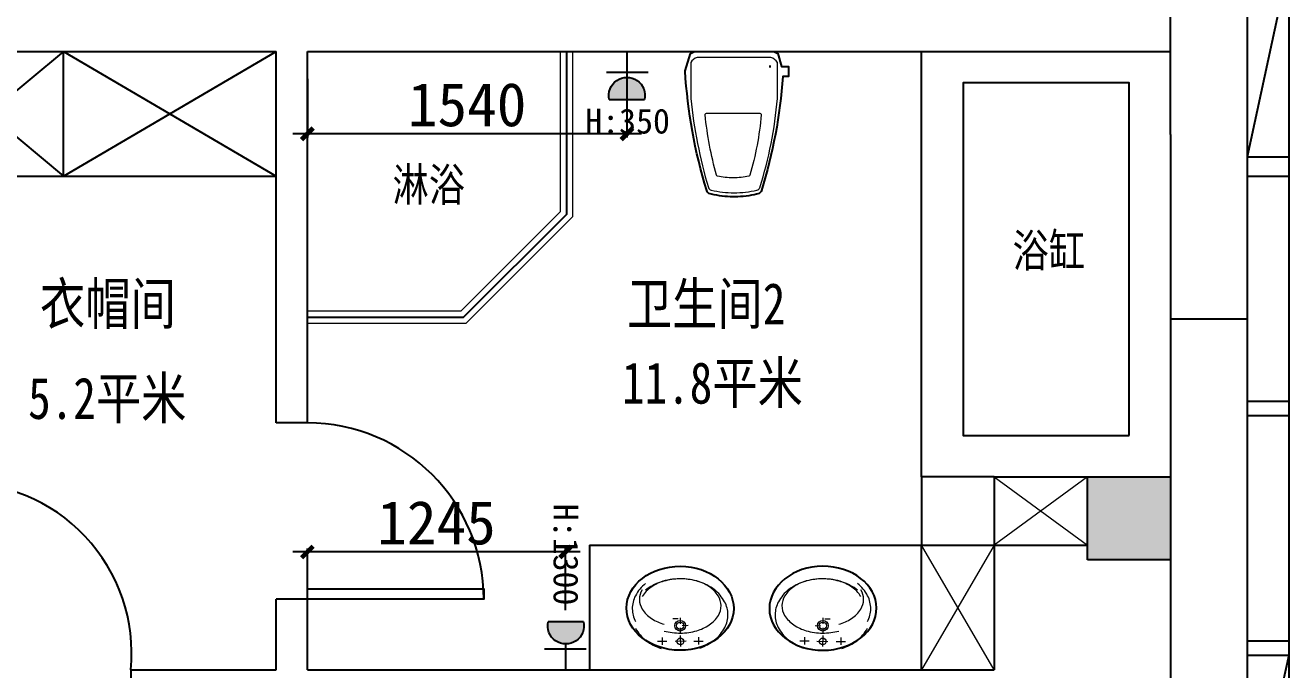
# Model space of a CAD drawing. Header units: millimetres. Extents: x 561810 to 956823, y -438984 to -391712.
# Drawn here: x 896595 to 902684, y -409733 to -406626 of the extents above; entities that cross this region are included whole.
import ezdxf

# ---------------------------------------------------------------- set-up
doc = ezdxf.new("R2010")
doc.units = ezdxf.units.MM
doc.header["$LTSCALE"] = 10
doc.header["$MEASUREMENT"] = 0
doc.linetypes.add('DASHED2', pattern=[9.525, 6.35, -3.175])
doc.linetypes.add('HIDDEN2', pattern=[4.7625, 3.175, -1.5875])
doc.layers.get('0').update_dxf_attribs({"linetype": 'CONTINUOUS'})
doc.layers.get('DEFPOINTS').update_dxf_attribs({"color": 1, "linetype": 'CONTINUOUS'})
for name, color, linetype in [('6-P插座', 4, 'CONTINUOUS'), ('6-P插座图例', 4, 'CONTINUOUS'), ('PUB_HATCH', 144, 'CONTINUOUS'), ('WALL', 7, 'CONTINUOUS'), ('WINDOW', 4, 'CONTINUOUS'), ('吊顶字', 250, 'CONTINUOUS'), ('填充', 8, 'CONTINUOUS'), ('墙', 7, 'CONTINUOUS')]:
    doc.layers.add(name, color=color, linetype=linetype)
doc.layers.add('家居内线', color=251, linetype='CONTINUOUS', lineweight=13)
doc.layers.add('细线', color=250, linetype='CONTINUOUS', lineweight=5)
doc.styles.add('12', font='', dxfattribs={"width": 0.8})
doc.styles.add('宋体', font='')
doc.styles.add('施洛华标注样式', font='')
doc.styles.get('12').set_extended_font_data('SimSun')
doc.styles.get('宋体').set_extended_font_data('SimSun')
doc.styles.get('施洛华标注样式').set_extended_font_data('SimSun')
doc.dimstyles.new('外标尺寸', dxfattribs={"dimscale": 70, "dimtxt": 3, "dimasz": 0.8, "dimexe": 0.25, "dimexo": 1, "dimgap": 0.5, "dimtad": 1, "dimdec": 0, "dimtxsty": '施洛华标注样式', "dimblk": 'ARCHTICK', "dimcen": 1.5, "dimdle": 1, "dimclrd": 250, "dimclre": 250, "dimclrt": 62, "dimadec": 0, "dimazin": 0, "dimtfac": 1, "dimtdec": 0, "dimtix": 1, "dimtmove": 1, "dimatfit": 3, "dimldrblk": 'ARCHTICK', "dimfxl": 0, "dimarcsym": 0})

# ---------------------------------------------------------------- blocks, each defined once
blk = doc.blocks.new('4')
at = {"layer": '6-P插座图例'}
h = blk.add_hatch(color=4, dxfattribs=at)
edge = h.paths.add_edge_path()
edge.add_ellipse((223569, -308613.5), major_axis=(0, 79.4), ratio=1, start_angle=-12.7447, end_angle=192.7446)
edge.add_line((223586.5, -308691), (223586.5, -308536.1))
at = {"layer": '6-P插座图例', "color": 4}
for p, q in [((223466.2, -308524.5), (223466.2, -308706.9)), ((223586.5, -308536.1), (223586.5, -308691)), ((223376.4, -308613.5), (223489.5, -308613.5))]:
    blk.add_line(p, q, dxfattribs=at)
blk.add_ellipse((223569, -308613.5), major_axis=(0, 79.4), ratio=1, start_param=-0.222437, end_param=3.364029, dxfattribs=at)
blk = doc.blocks.new('_ARCHTICK')
at = {"color": 0, "linetype": 'ByBlock', "const_width": 0.4}
blk.add_lwpolyline([(-0.5, -0.5), (0.5, 0.5)], dxfattribs=at)
blk = doc.blocks.new('*D48')
at = {"color": 250, "lineweight": -2}
for p, q in [((897954.8, -406885), (897954.8, -407167)), ((899494.8, -406885), (899494.8, -407167)), ((899564.8, -407149.5), (897884.8, -407149.5))]:
    blk.add_line(p, q, dxfattribs=at)
at = {"layer": 'DEFPOINTS', "color": 0}
for p in [(897954.8, -406815), (899494.8, -406815), (897954.8, -407149.5)]:
    blk.add_point(p, dxfattribs=at)
at = {"color": 250, "lineweight": -2, "xscale": 56, "yscale": 56, "zscale": 56, "rotation": 180}
blk.add_blockref('_ARCHTICK', (897954.8, -407149.5), dxfattribs=at)
at = {"color": 250, "lineweight": -2, "xscale": 56, "yscale": 56, "zscale": 56}
blk.add_blockref('_ARCHTICK', (899494.8, -407149.5), dxfattribs=at)
at = {"color": 62, "insert": (898724.8, -407009.5), "char_height": 210, "attachment_point": 5, "style": '施洛华标注样式'}
blk.add_mtext('1540', dxfattribs=at)
blk = doc.blocks.new('*D49')
at = {"color": 250, "lineweight": -2}
for p, q in [((899269.5, -409165.1), (897884.8, -409165.1)), ((897954.8, -409445.1), (897954.8, -409147.6)), ((899199.5, -409445.1), (899199.5, -409147.6))]:
    blk.add_line(p, q, dxfattribs=at)
at = {"layer": 'DEFPOINTS', "color": 0}
for p in [(897954.8, -409165.1), (897954.8, -409670.5), (899199.5, -409670.5)]:
    blk.add_point(p, dxfattribs=at)
at = {"color": 250, "lineweight": -2, "xscale": 56, "yscale": 56, "zscale": 56, "rotation": 180}
blk.add_blockref('_ARCHTICK', (897954.8, -409165.1), dxfattribs=at)
at = {"color": 250, "lineweight": -2, "xscale": 56, "yscale": 56, "zscale": 56}
blk.add_blockref('_ARCHTICK', (899199.5, -409165.1), dxfattribs=at)
at = {"color": 62, "insert": (898577.2, -409025.1), "char_height": 210, "attachment_point": 5, "style": '施洛华标注样式'}
blk.add_mtext('1245', dxfattribs=at)

msp = doc.modelspace()

# ---------------------------------------------------------------- hatches: boundary and pattern name
at = {"layer": 'PUB_HATCH'}
h = msp.add_hatch(color=256, dxfattribs=at)
h.paths.add_polyline_path([(877864.3, -414402.8), (877864.3, -414002.8), (878264.3, -414002.8), (878264.3, -414402.8)])
h.paths.add_polyline_path([(866004.3, -414402.8), (866004.3, -414002.8), (866404.3, -414002.8), (866404.3, -414402.8)])
h.paths.add_polyline_path([(866004.3, -409202.8), (866004.3, -408802.8), (866404.3, -408802.8), (866404.3, -409202.8)])
h.paths.add_polyline_path([(866004.3, -402742.8), (866004.3, -402342.8), (866404.3, -402342.8), (866404.3, -402742.8)])
h.paths.add_polyline_path([(901714.3, -402742.8), (901714.3, -402342.8), (902114.3, -402342.8), (902114.3, -402742.8)])
h.paths.add_polyline_path([(901714.3, -409202.8), (901714.3, -408802.8), (902114.3, -408802.8), (902114.3, -409202.8)])
h.paths.add_polyline_path([(901714.3, -414402.8), (901714.3, -414002.8), (902114.3, -414002.8), (902114.3, -414402.8)])
h.paths.add_polyline_path([(889854.3, -414402.8), (889854.3, -414002.8), (890254.3, -414002.8), (890254.3, -414402.8)])

# ---------------------------------------------------------------- linework, layer by layer
at = {"color": 1}
for p, q in [((902684.3, -406329.8), (902484.3, -407259.8)), ((902484.3, -407259.8), (902684.3, -407259.8)), ((902484.3, -407352.8), (902684.3, -407352.8)), ((902484.3, -408437.8), (902684.3, -408437.8)), ((902484.3, -408507.8), (902684.3, -408507.8)), ((902484.3, -409592.8), (902684.3, -409592.8)), ((902484.3, -409662.8), (902684.3, -409662.8)), ((902684.3, -409662.8), (902484.3, -410592.8))]:
    msp.add_line(p, q, dxfattribs=at)
at = {"layer": 'WALL'}
for p, q in [((902114.3, -407152.8), (902114.3, -402742.8)), ((896054.3, -406752.8), (897804.8, -406752.8)), ((897804.8, -408542.8), (897804.8, -406752.8)), ((897954.8, -406752.8), (902114.3, -406752.8)), ((897954.8, -408542.8), (897954.8, -406752.8)), ((902114.3, -407152.8), (902114.3, -408802.8)), ((902484.3, -408043.1), (902114.3, -408043.1)), ((897954.8, -408542.8), (897804.8, -408542.8)), ((901264.6, -408802.8), (900914.6, -408802.8)), ((900914.6, -408802.8), (900914.6, -409132.8)), ((901264.6, -408802.8), (901264.6, -409132.8)), ((900914.6, -409132.8), (901264.6, -409132.8)), ((901264.6, -409132.8), (901264.6, -409732.8)), ((901264.6, -409132.8), (901714.3, -409132.8)), ((902114.3, -409202.8), (902114.3, -414632.8)), ((897954.8, -409392.8), (897804.8, -409392.8)), ((897804.8, -409732.8), (897804.8, -409392.8)), ((897954.8, -409732.8), (897954.8, -409392.8)), ((897104.3, -409732.8), (897104.3, -409932.8)), ((897104.3, -409732.8), (897804.8, -409732.8)), ((897954.8, -409732.8), (901264.6, -409732.8))]:
    msp.add_line(p, q, dxfattribs=at)
msp.add_lwpolyline([(901714.3, -409202.8), (901714.3, -408802.8), (902114.3, -408802.8), (902114.3, -409202.8), (901714.3, -409202.8)], dxfattribs=at)
at = {"layer": 'WINDOW'}
for p, q in [((902484.3, -392842.8), (902484.3, -414802.8)), ((902684.3, -392842.8), (902684.3, -415002.8))]:
    msp.add_line(p, q, dxfattribs=at)
at = {"layer": 'WINDOW', "color": 250}
msp.add_lwpolyline([(897954.8, -408032.8), (898708, -408032.8), (899204.8, -407535.9), (899204.8, -406752.8)], dxfattribs=at)
msp.add_lwpolyline([(897954.8, -409392.8), (897954.8, -409342.8), (898804.8, -409342.8), (898804.8, -409392.8)], close=True, dxfattribs=at)
for centre, radius, start, end in [((897954.8, -409392.8), 850, 0, 90), ((896287, -409653.6), 821.1, 354.46549, 92.28174)]:
    msp.add_arc(centre, radius, start, end, dxfattribs=at)
at = {"layer": '填充', "color": 250, "ltscale": 0.01}
for p, q in [((900914.6, -408802.8), (900914.6, -406752.8)), ((896054.3, -407352.8), (897804.8, -407352.8)), ((901264.6, -408802.8), (901714.3, -408802.8)), ((899314.6, -409132.8), (900914.6, -409132.8)), ((899314.6, -409132.8), (899314.6, -409732.8)), ((900914.6, -409732.8), (900914.6, -409132.8)), ((900914.6, -409732.8), (900914.6, -409132.8))]:
    msp.add_line(p, q, dxfattribs=at)
msp.add_lwpolyline([(899801.2, -406762.8), (899819.8, -406752.8), (900011.3, -406752.8), (900202.8, -406752.8), (900221.4, -406762.8), (900240.5, -406824.3), (900274.3, -406824.3), (900274.3, -406873.8), (900246.5, -406873.8, -0.057211), (900142.8, -407422.9, -0.172572), (900132.8, -407437.2, -0.053902), (900029.9, -407452.9), (900011.3, -407452.9), (899992.7, -407452.9, -0.053902), (899889.8, -407437.2, -0.172572), (899879.8, -407422.9, -0.059878), (899775.5, -406845.7)], format="xyb", close=True, dxfattribs=at)
msp.add_lwpolyline([(901914.6, -408603), (901914.6, -406903), (901114.6, -406903), (901114.6, -408603), (901914.6, -408603)], dxfattribs=at)
msp.add_ellipse((899751.2, -409436.4), major_axis=(258.2, -1.4), ratio=0.784654, start_param=3.141593, end_param=9.424778, dxfattribs=at)
at = {"layer": '填充', "color": 250, "ltscale": 0.01, "extrusion": (0, 0, -1)}
msp.add_ellipse((900439.5, -409436.4), major_axis=(-258.2, -1.4), ratio=0.784654, start_param=3.141593, end_param=9.424778, dxfattribs=at)
at = {"layer": '墙', "color": 250}
for p, q in [((896779.6, -406752.8), (896054.3, -407352.8)), ((896054.3, -406752.8), (896779.6, -407352.8)), ((896779.6, -407352.8), (896779.6, -406752.8)), ((896779.6, -407352.8), (897804.8, -406752.8)), ((896779.6, -406752.8), (897804.8, -407352.8)), ((900183.5, -406819.8), (900183.5, -406829.5))]:
    msp.add_line(p, q, dxfattribs=at)
at = {"layer": '家居内线', "color": 250}
for p, q in [((899741.9, -409487.9), (899715.8, -409488.1)), ((899751.4, -409483.3), (899751.6, -409510.8)), ((899751.8, -409530.4), (899752, -409555.6)), ((899789.3, -409520.3), (899761.4, -409520.5)), ((900401.5, -409520.3), (900429.3, -409520.5)), ((900439, -409530.4), (900438.7, -409555.6)), ((900439.4, -409483.3), (900439.1, -409510.8)), ((900448.8, -409487.9), (900474.9, -409488.1)), ((899687.3, -409596.5), (899643, -409596.8)), ((899664.7, -409578), (899665, -409613)), ((899780.6, -409595.6), (899727, -409596.1)), ((899752.1, -409567.9), (899752.6, -409620.4)), ((899817.4, -409595.3), (899861.7, -409594.9)), ((899839.7, -409576.4), (899840, -409611.4)), ((900373.4, -409595.3), (900329, -409594.9)), ((900351.1, -409576.4), (900350.8, -409611.4)), ((900410.1, -409595.6), (900463.8, -409596.1)), ((900438.6, -409567.9), (900438.2, -409620.4)), ((900503.4, -409596.5), (900547.7, -409596.8)), ((900526, -409578), (900525.7, -409613))]:
    msp.add_line(p, q, dxfattribs=at)
for centre, radius in [((899751.7, -409520.6), 25.6), ((899751.7, -409520.6), 17.7), ((900439.1, -409520.6), 25.6), ((900439.1, -409520.6), 17.7), ((899752.4, -409595.9), 15.9), ((900438.4, -409595.9), 15.9)]:
    msp.add_circle(centre, radius, dxfattribs=at)
for centre, radius, start, end in [((899752.3, -409594.7), 300.3, 90.50761, 108.51168), ((899753.5, -409589.7), 295, 90.50761, 105.89475), ((899752.3, -409594.7), 300.3, 72.50353, 90.50761), ((899753.5, -409589.7), 295, 75.12047, 90.50761), ((900438.4, -409594.7), 300.3, 89.49239, 107.49647), ((900437.3, -409589.7), 295, 89.49239, 104.87953), ((900437.3, -409589.7), 295, 74.10525, 89.49239), ((900438.4, -409594.7), 300.3, 71.48832, 89.49239), ((899700.8, -409461.7), 185.9, 128.62588, 152.67717), ((899644, -409393.5), 88.7, 148.56663, 180.50761), ((899696, -409458.1), 149.7, 124.10776, 148.56663), ((899731.8, -409533.3), 235.6, 108.51168, 128.62588), ((899730.5, -409508.9), 211.1, 105.89475, 124.10776), ((899775, -409508.5), 211.1, 56.90745, 75.12047), ((899771.8, -409533), 235.6, 52.38933, 72.50353), ((899808.6, -409457.1), 149.7, 32.44858, 56.90745), ((899802.1, -409493.6), 185.9, 28.33804, 52.38933), ((900388.6, -409493.6), 185.9, 127.61067, 151.66196), ((900382.2, -409457.1), 149.7, 123.09255, 147.55142), ((900419, -409533), 235.6, 107.49647, 127.61067), ((900415.7, -409508.5), 211.1, 104.87953, 123.09255), ((900460.3, -409508.9), 211.1, 55.89224, 74.10525), ((900458.9, -409533.3), 235.6, 51.37412, 71.48832), ((900494.7, -409458.1), 149.7, 31.43337, 55.89224), ((900489.9, -409461.7), 185.9, 27.32283, 51.37412), ((900546.7, -409393.5), 88.7, 359.49239, 31.43337), ((899653.4, -409437.3), 132.6, 152.67717, 180.50761), ((899644, -409393.5), 88.7, 180.50761, 212.44858), ((899860, -409424.4), 88.7, 0.50761, 32.44858), ((899849, -409468.3), 132.6, 0.50761, 28.33804), ((900341.7, -409468.3), 132.6, 151.66196, 179.49239), ((900330.7, -409424.4), 88.7, 147.55142, 179.49239), ((900546.7, -409393.5), 88.7, 327.55142, 359.49239), ((900537.3, -409437.3), 132.6, 359.49239, 27.32283), ((899653.4, -409437.3), 132.6, 180.50761, 208.33804), ((899695.5, -409360.8), 149.7, 212.44858, 236.90745), ((899808, -409392.6), 149.7, 304.10776, 328.56663), ((899860, -409424.4), 88.7, 328.56663, 0.50761), ((899849, -409468.3), 132.6, 332.67717, 0.50761), ((900341.7, -409468.3), 132.6, 179.49239, 207.32283), ((900330.7, -409424.4), 88.7, 179.49239, 211.43337), ((900382.7, -409392.6), 149.7, 211.43337, 235.89224), ((900495.3, -409360.8), 149.7, 303.09255, 327.55142), ((900537.3, -409437.3), 132.6, 331.66196, 359.49239), ((899700.4, -409444.7), 185.9, 208.33804, 232.38933), ((899729, -409309.3), 211.1, 236.90745, 255.12047), ((899773.5, -409341.7), 211.1, 285.89475, 304.10776), ((899801.7, -409443.8), 185.9, 308.62588, 332.67717), ((900389.1, -409443.8), 185.9, 207.32283, 231.37412), ((900417.2, -409341.7), 211.1, 235.89224, 254.10525), ((900461.7, -409309.3), 211.1, 284.87953, 303.09255), ((900490.4, -409444.7), 185.9, 307.61067, 331.66196), ((899730.7, -409405.4), 235.6, 232.38933, 252.50353), ((899750.6, -409261), 295, 255.12047, 270.50761), ((899750.6, -409261), 295, 270.50761, 285.89475), ((899770.7, -409405), 235.6, 288.51168, 308.62588), ((900420.1, -409405), 235.6, 231.37412, 251.48832), ((900440.2, -409261), 295, 254.10525, 269.49239), ((900440.2, -409261), 295, 269.49239, 284.87953), ((900460.1, -409405.4), 235.6, 287.49647, 307.61067)]:
    msp.add_arc(centre, radius, start, end, dxfattribs=at)
at = {"layer": '细线', "color": 250}
for p, q in [((901264.6, -408802.8), (901714.3, -409132.8)), ((901714.3, -408802.8), (901264.6, -409132.8)), ((901264.6, -409732.8), (900914.6, -409132.8)), ((901264.6, -409132.8), (900914.6, -409732.8))]:
    msp.add_line(p, q, dxfattribs=at)
for points in [[(897954.8, -408002.8), (898695.5, -408002.8), (899174.8, -407523.5), (899174.8, -406752.8)], [(897954.8, -408062.8), (898720.4, -408062.8), (899234.8, -407548.3), (899234.8, -406752.8)]]:
    msp.add_lwpolyline(points, dxfattribs=at)
msp.add_lwpolyline([(900220.3, -406806, 0.209294), (900188.5, -406781.9), (899834.2, -406781.9, 0.209294), (899802.3, -406806), (899802.3, -406979.4, 0.04506), (899887.5, -407408.9, 0.266533), (899901, -407421, 0.055623), (900011.3, -407433.2, 0.055623), (900121.6, -407421, 0.264903), (900135.1, -407409, 0.056066), (900220.3, -406979.3), (900220.3, -406806)], format="xyb", dxfattribs=at)
msp.add_lwpolyline([(900082.9, -407353.4, -0.055659), (900007, -407361.8, -0.055659), (899931.1, -407353.4, -0.262781), (899926.3, -407349.2, -0.038851), (899871.6, -407057.5, -0.448495), (899877.8, -407050.5), (900136.2, -407050.5, -0.443207), (900142.4, -407057.4, -0.048402), (900087.6, -407349.2, -0.262781)], format="xyb", close=True, dxfattribs=at)

# ---------------------------------------------------------------- block references
at = {"layer": '6-P插座', "color": 250, "linetype": 'DASHED2', "ltscale": 100, "xscale": -1.099999999627471, "yscale": 1.100000000093132, "zscale": 1.1}
for p, rotation in [((560019.9, -161038.7), 90), ((1238675.4, -655446.8), 270)]:
    msp.add_blockref('4', p, dxfattribs=dict(at, rotation=rotation))

# ---------------------------------------------------------------- texts
at = {"layer": '吊顶字', "color": 4, "linetype": 'HIDDEN2', "lineweight": 13, "ltscale": 0.13, "insert": (899294.1, -407149.9), "char_height": 120, "width": 1161.29, "attachment_point": 7, "style": '宋体'}
msp.add_mtext('H:350', dxfattribs=at)
at = {"layer": '吊顶字', "color": 4, "linetype": 'HIDDEN2', "lineweight": 13, "ltscale": 0.13, "insert": (899139.4, -408932.8), "char_height": 120, "width": 1161.29, "attachment_point": 7, "rotation": 270, "style": '宋体'}
msp.add_mtext('H:1300', dxfattribs=at)
at = {"layer": '填充', "color": 250, "ltscale": 0.01, "style": '12', "width": 0.8}
for s, height, p in [('淋浴', 160, (898365.2, -407474.3)), ('浴缸', 160, (901353.1, -407791.9)), ('衣帽间', 200, (896666.3, -408068.3)), ('卫生间2', 200, (899494.8, -408068.3)), ('11.8平米', 200, (899471.1, -408449.8)), ('5.2平米', 200, (896609.1, -408523.8))]:
    msp.add_text(s, height=height, dxfattribs=at).set_placement(p)

# ---------------------------------------------------------------- dimensions: what is measured, and where the dimension line sits
at = {"color": 1}
for base, p1, p2, picture, middle in [((897954.8, -407149.5), (899494.8, -406815), (897954.8, -406815), '*D48', (898724.8, -407009.5)), ((897954.8, -409165.1), (899199.5, -409670.5), (897954.8, -409670.5), '*D49', (898577.2, -409025.1))]:
    dim = msp.add_linear_dim(base=base, p1=p1, p2=p2, dimstyle='外标尺寸', dxfattribs=at)
    dim.commit()
    dim.dimension.update_dxf_attribs({"geometry": picture, "text_midpoint": middle})

doc.saveas('drawing.dxf')
